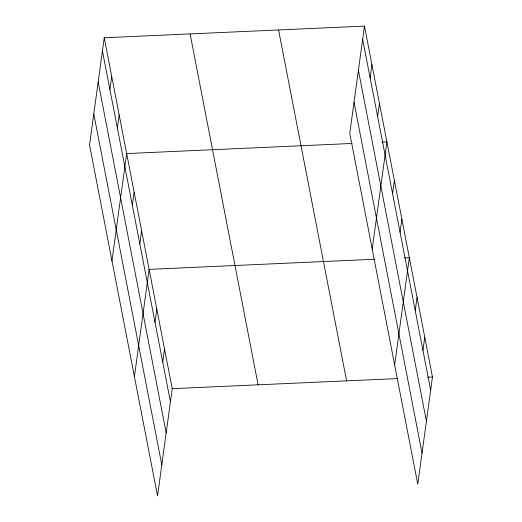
<?xml version="1.0" encoding="UTF-8"?>
<svg xmlns="http://www.w3.org/2000/svg" width="522" height="522" viewBox="0 0 522 522"><rect width="100%" height="100%" fill="white"/><g stroke="black" fill="none" stroke-linecap="round" stroke-linejoin="round"><path stroke-width="0.78" d="M104.224 37.767L89.536 144.999L157.54 495.9L172.227 388.668L104.224 37.767L364.46 26.1L432.464 377.001L417.776 484.233L349.773 133.332L364.46 26.1M109.901 89.536L111.701 76.369M117.378 128.131L119.186 114.964M111.976 260.791L126.663 153.566L352.063 143.459M132.34 205.335L134.147 192.168M139.824 243.931L141.625 230.763M134.415 376.59L149.109 269.365L374.509 259.258M155.008 322.302L156.815 309.135M162.72 362.072L164.521 348.905M370.137 77.869L371.938 64.702M377.615 116.465L379.422 103.297M372.212 249.124L386.9 141.899L382.039 142.114M392.577 193.669L394.384 180.495M400.061 232.264L401.862 219.096M394.658 364.924L409.346 257.698L404.485 257.914M415.244 310.636L417.052 297.468M422.957 350.406L424.758 337.238M172.227 388.668L397.627 378.567M427.603 377.223L432.464 377.001M362.653 39.267L430.663 390.175M358.405 70.307L426.409 421.215M354.02 102.286L422.03 453.194M278.578 29.95L346.588 380.851M190.099 33.917L258.109 384.818M102.416 50.934L170.426 401.842M98.169 81.974L166.172 432.882M93.784 113.959L161.794 464.861"/></g></svg>
